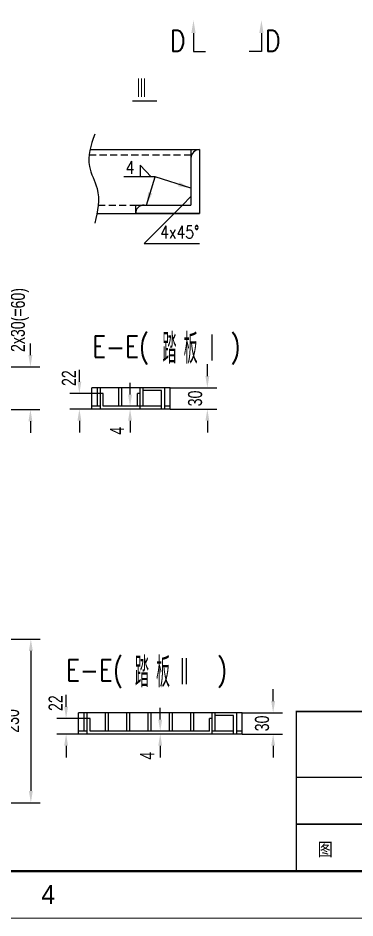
# Model space of a CAD drawing. Extents: x 148 to 221443, y -36682 to 6758.
# Drawn here: x 172936 to 174373, y -12368 to -8532 of the extents above; entities that cross this region are included whole.
import ezdxf
from ezdxf.enums import TextEntityAlignment as Align

# ---------------------------------------------------------------- set-up
doc = ezdxf.new("R2010")
doc.units = 0
doc.header["$LTSCALE"] = 10
doc.header["$MEASUREMENT"] = 0
doc.linetypes.add('HIDDENX2', pattern=[0.75, 0.5, -0.25])
for name, color, linetype in [('2', 4, 'Continuous'), ('DIM', 4, 'Continuous'), ('RED', 7, 'Continuous')]:
    doc.layers.add(name, color=color, linetype=linetype)
doc.layers.add('2（细实线）', color=3, linetype='Continuous', lineweight=20)
doc.layers.add('图框层', color=7, linetype='Continuous', lineweight=15)
doc.styles.add('HZ', font='ROMS.SHX', dxfattribs={"width": 0.75, "bigfont": 'GBCBIG.SHX'})
doc.styles.get("Standard").update_dxf_attribs({"font": 'wison_e.shx', "width": 0.75, "bigfont": 'wison_c.shx'})
doc.styles.add('tkhz2', font='')
doc.styles.add('XW', font='ROMANS.shx', dxfattribs={"width": 0.85})
doc.styles.get('tkhz2').set_extended_font_data('SimSun')
doc.dimstyles.new('DIM1', dxfattribs={"dimscale": 20, "dimtxt": 3, "dimasz": 2.5, "dimexe": 2, "dimexo": 0, "dimgap": 1, "dimtad": 0, "dimdec": 0, "dimzin": 0, "dimdsep": 46, "dimtxsty": 'Standard', "dimcen": 2, "dimclrd": 3, "dimclre": 3, "dimclrt": 3, "dimadec": 0, "dimazin": 0, "dimtfac": 0.666667, "dimtdec": 0, "dimtofl": 0, "dimtmove": 2, "dimatfit": 1, "dimfxl": 2, "dimtvp": 1.333333, "dimtolj": 1, "dimtzin": 0, "dimarcsym": 0})

# ---------------------------------------------------------------- blocks, each defined once
blk = doc.blocks.new('*D703')
at = {"layer": 'Defpoints', "color": 0}
for p in [(173891.4, -11493.2), (173891.4, -11584.1), (174023.9, -11584.1)]:
    blk.add_point(p, dxfattribs=at)
at = {"layer": 'DIM', "color": 3, "lineweight": -2}
for p, q in [((174023.9, -11443.2), (174023.9, -11393.2)), ((173891.4, -11493.2), (174063.9, -11493.2)), ((173891.4, -11584.1), (174063.9, -11584.1)), ((174023.9, -11634.1), (174023.9, -11684.1))]:
    blk.add_line(p, q, dxfattribs=at)
at = {"layer": 'DIM', "color": 3}
for points in [[(174015.6, -11443.2), (174032.3, -11443.2), (174023.9, -11493.2)], [(174032.3, -11634.1), (174015.6, -11634.1), (174023.9, -11584.1)]]:
    blk.add_solid(points, dxfattribs=at)
at = {"layer": 'DIM', "color": 3, "insert": (173976.7, -11538.6), "char_height": 60, "attachment_point": 5, "rotation": 90}
blk.add_mtext('\\A1;30', dxfattribs=at)
blk = doc.blocks.new('*D704')
at = {"layer": 'Defpoints', "color": 0}
for p in [(173230.8, -11517.4), (173140.9, -11584.1), (173194.4, -11584.1)]:
    blk.add_point(p, dxfattribs=at)
at = {"layer": 'DIM', "color": 3, "lineweight": -2}
for p, q in [((173140.9, -11467.4), (173140.9, -11417.4)), ((173230.8, -11517.4), (173100.9, -11517.4)), ((173194.4, -11584.1), (173100.9, -11584.1)), ((173140.9, -11634.1), (173140.9, -11684.1))]:
    blk.add_line(p, q, dxfattribs=at)
at = {"layer": 'DIM', "color": 3}
for points in [[(173132.6, -11467.4), (173149.3, -11467.4), (173140.9, -11517.4)], [(173149.3, -11634.1), (173132.6, -11634.1), (173140.9, -11584.1)]]:
    blk.add_solid(points, dxfattribs=at)
at = {"layer": 'DIM', "color": 3, "insert": (173096, -11452.2), "char_height": 60, "attachment_point": 5, "rotation": 90}
blk.add_mtext('\\A1;22', dxfattribs=at)
blk = doc.blocks.new('*D705')
at = {"layer": 'Defpoints', "color": 0}
for p in [(173582.3, -11571.9), (173542.3, -11584.1), (173582.3, -11584.1)]:
    blk.add_point(p, dxfattribs=at)
at = {"layer": 'DIM', "color": 3, "lineweight": -2}
for p, q in [((173542.3, -11521.9), (173542.3, -11471.9)), ((173582.3, -11571.9), (173502.3, -11571.9)), ((173582.3, -11584.1), (173502.3, -11584.1)), ((173542.3, -11634.1), (173542.3, -11684.1))]:
    blk.add_line(p, q, dxfattribs=at)
at = {"layer": 'DIM', "color": 3}
for points in [[(173534, -11521.9), (173550.6, -11521.9), (173542.3, -11571.9)], [(173550.6, -11634.1), (173534, -11634.1), (173542.3, -11584.1)]]:
    blk.add_solid(points, dxfattribs=at)
at = {"layer": 'DIM', "color": 3, "insert": (173486.7, -11676.2), "char_height": 60, "attachment_point": 5, "rotation": 90}
blk.add_mtext('\\A1;4', dxfattribs=at)
blk = doc.blocks.new('*D749')
at = {"layer": 'Defpoints', "color": 0}
for p in [(172547.1, -11179.6), (172547.1, -11876.5), (172990.6, -11876.5)]:
    blk.add_point(p, dxfattribs=at)
at = {"layer": 'DIM', "color": 3, "lineweight": -2}
for p, q in [((172547.1, -11179.6), (173030.6, -11179.6)), ((172990.6, -11229.6), (172990.6, -11826.5)), ((172547.1, -11876.5), (173030.6, -11876.5))]:
    blk.add_line(p, q, dxfattribs=at)
at = {"layer": 'DIM', "color": 3}
for points in [[(172998.9, -11229.6), (172982.3, -11229.6), (172990.6, -11179.6)], [(172982.3, -11826.5), (172998.9, -11826.5), (172990.6, -11876.5)]]:
    blk.add_solid(points, dxfattribs=at)
at = {"layer": 'DIM', "color": 3, "insert": (172910.6, -11528), "char_height": 60, "attachment_point": 5, "rotation": 90}
blk.add_mtext('\\A1;230', dxfattribs=at)
blk = doc.blocks.new('*D770')
at = {"layer": 'Defpoints', "color": 0}
for p in [(172590.5, -10019.1), (172590.5, -10200.9), (172988.7, -10200.9)]:
    blk.add_point(p, dxfattribs=at)
at = {"layer": 'DIM', "color": 3, "lineweight": -2}
for p, q in [((172988.7, -9969.1), (172988.7, -9919.1)), ((172590.5, -10019.1), (173028.7, -10019.1)), ((172590.5, -10200.9), (173028.7, -10200.9)), ((172988.7, -10250.9), (172988.7, -10300.9))]:
    blk.add_line(p, q, dxfattribs=at)
at = {"layer": 'DIM', "color": 3}
for points in [[(172980.3, -9969.1), (172997, -9969.1), (172988.7, -10019.1)], [(172997, -10250.9), (172980.3, -10250.9), (172988.7, -10200.9)]]:
    blk.add_solid(points, dxfattribs=at)
at = {"layer": 'DIM', "color": 3, "insert": (172944, -9819.3), "char_height": 60, "attachment_point": 5, "rotation": 90}
blk.add_mtext('\\A1;2x30(=60)', dxfattribs=at)
blk = doc.blocks.new('*D774')
at = {"layer": 'Defpoints', "color": 0}
for p in [(173584.3, -10108.1), (173584.3, -10199), (173743.3, -10199)]:
    blk.add_point(p, dxfattribs=at)
at = {"layer": 'DIM', "color": 3, "lineweight": -2}
for p, q in [((173743.3, -10058.1), (173743.3, -10008.1)), ((173584.3, -10108.1), (173783.3, -10108.1)), ((173584.3, -10199), (173783.3, -10199)), ((173743.3, -10249), (173743.3, -10299))]:
    blk.add_line(p, q, dxfattribs=at)
at = {"layer": 'DIM', "color": 3}
for points in [[(173735, -10058.1), (173751.7, -10058.1), (173743.3, -10108.1)], [(173751.7, -10249), (173735, -10249), (173743.3, -10199)]]:
    blk.add_solid(points, dxfattribs=at)
at = {"layer": 'DIM', "color": 3, "insert": (173691.3, -10153.6), "char_height": 60, "attachment_point": 5, "rotation": 90}
blk.add_mtext('\\A1;30', dxfattribs=at)
blk = doc.blocks.new('*D775')
at = {"layer": 'Defpoints', "color": 0}
for p in [(173413.7, -10199), (173453.6, -10186.9), (173453.6, -10199)]:
    blk.add_point(p, dxfattribs=at)
at = {"layer": 'DIM', "color": 3, "lineweight": -2}
for p, q in [((173413.7, -10136.9), (173413.7, -10086.9)), ((173453.6, -10186.9), (173373.7, -10186.9)), ((173453.6, -10199), (173373.7, -10199)), ((173413.7, -10249), (173413.7, -10299))]:
    blk.add_line(p, q, dxfattribs=at)
at = {"layer": 'DIM', "color": 3}
for points in [[(173405.3, -10136.9), (173422, -10136.9), (173413.7, -10186.9)], [(173422, -10249), (173405.3, -10249), (173413.7, -10199)]]:
    blk.add_solid(points, dxfattribs=at)
at = {"layer": 'DIM', "color": 3, "insert": (173358, -10291.2), "char_height": 60, "attachment_point": 5, "rotation": 90}
blk.add_mtext('\\A1;4', dxfattribs=at)
blk = doc.blocks.new('*D794')
at = {"layer": 'Defpoints', "color": 0}
for p in [(173287.4, -10132.4), (173197.5, -10199), (173251, -10199)]:
    blk.add_point(p, dxfattribs=at)
at = {"layer": 'DIM', "color": 3, "lineweight": -2}
for p, q in [((173197.5, -10082.4), (173197.5, -10032.4)), ((173287.4, -10132.4), (173157.5, -10132.4)), ((173251, -10199), (173157.5, -10199)), ((173197.5, -10249), (173197.5, -10299))]:
    blk.add_line(p, q, dxfattribs=at)
at = {"layer": 'DIM', "color": 3}
for points in [[(173189.2, -10082.4), (173205.9, -10082.4), (173197.5, -10132.4)], [(173205.9, -10249), (173189.2, -10249), (173197.5, -10199)]]:
    blk.add_solid(points, dxfattribs=at)
at = {"layer": 'DIM', "color": 3, "insert": (173152.6, -10067.1), "char_height": 60, "attachment_point": 5, "rotation": 90}
blk.add_mtext('\\A1;22', dxfattribs=at)
blk = doc.blocks.new('a2')
at = {"layer": '图框层', "ltscale": 10}
blk.add_lwpolyline([(15311.09, 10126.74), (15905.09, 10126.74), (15905.09, 9706.74), (15311.09, 9706.74)], close=True, dxfattribs=at)
at = {"layer": '图框层', "ltscale": 10, "const_width": 0.5}
blk.add_lwpolyline([(15336.09, 10116.74), (15895.09, 10116.74), (15895.09, 9716.74), (15336.09, 9716.74)], close=True, dxfattribs=at)
at = {"style": 'HZ'}
blk.add_text('4', height=4, dxfattribs=at).set_placement((15662.17, 9711.74), align=Align.MIDDLE)

msp = doc.modelspace()

# ---------------------------------------------------------------- linework, layer by layer
at = {"linetype": 'Continuous'}
for p, q in [((173504.3124, -9209.6009), (173456.5141, -9159.9514)), ((173456.5141, -9159.9514), (173456.5141, -9209.6009))]:
    msp.add_line(p, q, dxfattribs=at)
at = {"color": 3, "linetype": 'Continuous'}
for p, q in [((173520.8363, -9209.6009), (173387.091, -9209.6009)), ((173483.3768, -9329.5052), (173520.8363, -9209.6009)), ((173673.3792, -9257.2571), (173520.8363, -9209.6009))]:
    msp.add_line(p, q, dxfattribs=at)
at = {"ltscale": 6}
msp.add_line((173504.3124, -9209.6009), (173456.5141, -9209.6009), dxfattribs=at)
at = {"color": 2, "linetype": 'HIDDENX2', "ltscale": 6}
msp.add_line((173277.6514, -9329.5052), (173437.0155, -9329.5052), dxfattribs=at)
at = {"color": 3, "linetype": 'Continuous'}
for points in [[(173618.6044, -9249.669), (173624.0262, -9232.3144), (173673.3792, -9257.2571)], [(173490.9649, -9274.7304), (173508.3195, -9280.1522), (173483.3768, -9329.5052)]]:
    msp.add_solid(points, dxfattribs=at)
at = {"layer": '2', "color": 3, "linetype": 'Continuous'}
for p, q in [((173684.1687, -8596.3773), (173684.1687, -8674.4266)), ((173973.8359, -8596.3773), (173973.8359, -8674.4266)), ((173528.3243, -8886.1651), (173424.2219, -8886.1651))]:
    msp.add_line(p, q, dxfattribs=at)
at = {"layer": '2', "color": 7, "linetype": 'Continuous'}
for p, q in [((173684.1687, -8674.4266), (173736.0999, -8674.4266)), ((173973.8359, -8674.4266), (173921.9047, -8674.4266))]:
    msp.add_line(p, q, dxfattribs=at)
at = {"layer": '2', "color": 3, "linetype": 'Continuous'}
for points in [[(173675.0778, -8596.3773), (173693.2596, -8596.3773), (173684.1687, -8541.8319)], [(173982.9269, -8596.3773), (173964.745, -8596.3773), (173973.8359, -8541.8319)]]:
    msp.add_solid(points, dxfattribs=at)
at = {"layer": 'DIM'}
msp.add_open_spline([(173262.8184, -9027.7779), (173246.4644, -9074.2754), (173220.5327, -9153.8093), (173292.208, -9272.6984), (173275.623, -9356.0523), (173263.0465, -9406.2277)], degree=3, knots=[2.08086968, 2.08086968, 2.08086968, 2.08086968, 40.414538373, 67.803406807, 108.589823878, 108.589823878, 108.589823878, 108.589823878], dxfattribs=at)
at = {"layer": 'RED', "color": 2, "linetype": 'HIDDENX2', "ltscale": 6}
msp.add_line((173239.0427, -9114.9597), (173673.3792, -9114.9597), dxfattribs=at)
at = {"layer": 'RED'}
for p, q in [((173242.9063, -9093.1415), (173709.7428, -9093.1415)), ((173673.3792, -9093.1415), (173673.3792, -9329.5052)), ((173709.7428, -9093.1415), (173709.7428, -9365.8688)), ((173637.0155, -9329.5052), (173673.3792, -9293.1415)), ((173437.0155, -9329.5052), (173437.0155, -9365.8688)), ((173437.0155, -9329.5052), (173673.3792, -9329.5052)), ((173272.2319, -9365.8688), (173709.7428, -9365.8688)), ((173709.7428, -9365.8688), (173437.0155, -9365.8688)), ((173437.0155, -9365.8688), (173709.7428, -9365.8688)), ((173251.0096, -10199.0295), (173251.0096, -10108.1204)), ((173584.343, -10108.1204), (173251.0096, -10108.1204)), ((173275.252, -10186.9083), (173275.252, -10108.1204)), ((173287.3733, -10199.0295), (173287.3733, -10108.1204)), ((173366.1611, -10186.9083), (173366.1611, -10108.1204)), ((173378.2824, -10186.9083), (173378.2824, -10108.1204)), ((173457.0702, -10199.0295), (173457.0702, -10108.1204)), ((173469.1914, -10186.9083), (173469.1914, -10108.1204)), ((173547.9793, -10120.2416), (173469.1914, -10120.2416)), ((173547.9793, -10199.0295), (173547.9793, -10120.2416)), ((173560.1005, -10108.1204), (173560.1005, -10199.0295)), ((173584.343, -10199.0295), (173584.343, -10108.1204)), ((173299.4945, -10132.3629), (173287.3733, -10132.3629)), ((173299.4945, -10186.9083), (173299.4945, -10132.3629)), ((173444.949, -10186.9083), (173444.949, -10132.3629)), ((173457.0702, -10132.3629), (173444.949, -10132.3629)), ((173287.3733, -10186.9083), (173251.0096, -10186.9083)), ((173584.343, -10199.0295), (173251.0096, -10199.0295)), ((173444.949, -10186.9083), (173299.4945, -10186.9083)), ((173547.9793, -10186.9083), (173457.0702, -10186.9083)), ((173584.343, -10186.9083), (173560.1005, -10186.9083)), ((173194.3948, -11584.0612), (173194.3948, -11493.1521)), ((173891.3645, -11493.1521), (173194.3948, -11493.1521)), ((173218.6372, -11571.94), (173218.6372, -11493.1521)), ((173230.7584, -11584.0612), (173230.7584, -11493.1521)), ((173309.5463, -11571.94), (173309.5463, -11493.1521)), ((173321.6675, -11571.94), (173321.6675, -11493.1521)), ((173400.4554, -11571.94), (173400.4554, -11493.1521)), ((173412.5766, -11571.94), (173412.5766, -11493.1521)), ((173491.3645, -11571.94), (173491.3645, -11493.1521)), ((173503.4857, -11571.94), (173503.4857, -11493.1521)), ((173582.2736, -11571.94), (173582.2736, -11493.1521)), ((173594.3948, -11571.94), (173594.3948, -11493.1521)), ((173673.1827, -11571.94), (173673.1827, -11493.1521)), ((173685.3039, -11571.94), (173685.3039, -11493.1521)), ((173764.0918, -11584.0612), (173764.0918, -11493.1521)), ((173776.213, -11571.94), (173776.213, -11493.1521)), ((173855.0009, -11505.2733), (173776.213, -11505.2733)), ((173855.0009, -11584.0612), (173855.0009, -11505.2733)), ((173867.1221, -11493.1521), (173867.1221, -11584.0612)), ((173891.3645, -11584.0612), (173891.3645, -11493.1521)), ((173242.8796, -11517.3945), (173230.7584, -11517.3945)), ((173242.8796, -11571.94), (173242.8796, -11517.3945)), ((173751.9706, -11571.94), (173751.9706, -11517.3945)), ((173764.0918, -11517.3945), (173751.9706, -11517.3945)), ((173230.7584, -11571.94), (173194.3948, -11571.94)), ((173751.9706, -11571.94), (173242.8796, -11571.94)), ((173855.0009, -11571.94), (173764.0918, -11571.94)), ((173891.3645, -11571.94), (173867.1221, -11571.94)), ((173891.3645, -11584.0612), (173194.3948, -11584.0612))]:
    msp.add_line(p, q, dxfattribs=at)
at = {"layer": 'RED', "color": 3, "linetype": 'Continuous'}
for p, q in [((173637.0155, -9329.5052), (173473.13, -9493.3907)), ((173473.13, -9493.3907), (173709.9802, -9493.3907))]:
    msp.add_line(p, q, dxfattribs=at)
at = {"layer": 'RED'}
for centre in [(173709.7428, -9129.5052), (173473.3792, -9365.8688)]:
    msp.add_arc(centre, 36.3636, 90, 180, dxfattribs=at)
at = {"layer": '图框层', "const_width": 6}
msp.add_lwpolyline([(174123.0569, -12167.8391), (177723.0569, -12167.8391), (177723.0569, -11487.8391), (174123.0569, -11487.8391)], close=True, dxfattribs=at)
for points in [[(174123.0569, -11767.8391), (177723.0569, -11767.8391)], [(174123.0569, -11967.8391), (177723.0569, -11967.8391)]]:
    msp.add_lwpolyline(points, dxfattribs=at)

# ---------------------------------------------------------------- block references
at = {"layer": '2（细实线）', "xscale": 20, "yscale": 20, "zscale": 20}
msp.add_blockref('a2', (-140178.6702, -206502.6822), dxfattribs=at)

# ---------------------------------------------------------------- texts
at = {"color": 3, "linetype": 'Continuous', "style": 'XW', "width": 0.8}
for s, height, p in [('4', 54.5455, (173432.3344, -9169.1946)), ('4x45%%D', 54.54545, (173708.8122, -9444.6546))]:
    msp.add_text(s, height=height, dxfattribs=at).set_placement(p, align=Align.MIDDLE_RIGHT)
at = {"layer": '2', "color": 3, "linetype": 'Continuous', "style": 'XW', "width": 0.8}
for s, height, p in [('D', 90.9091, (173648.8668, -8629.5656)), ('D', 90.9091, (174054.4435, -8629.3215)), ('E-E(      )', 90.909091, (173884.9351, -9932.5449)), ('E-E(       )', 90.909091, (173827.8176, -11311.0104))]:
    msp.add_text(s, height=height, dxfattribs=at).set_placement(p, align=Align.MIDDLE_RIGHT)
at = {"layer": '2', "color": 3, "linetype": 'Continuous', "style": 'HZ', "width": 0.65}
for s, height, p in [('Ⅲ', 90.9091, (173441.3379, -8877.8641)), ('踏 板 Ⅰ', 127.27273, (173552.0929, -10004.8823)), ('踏 板 Ⅱ', 127.27273, (173434.2911, -11384.3353))]:
    msp.add_text(s, height=height, dxfattribs=at).set_placement(p)
at = {"layer": '图框层', "style": 'tkhz2', "width": 0.85}
msp.add_text('图    号', height=55, dxfattribs=at).set_placement((174341.7043, -12102.8158), align=Align.CENTER)

# ---------------------------------------------------------------- dimensions: what is measured, and where the dimension line sits
at = {"layer": 'DIM'}
for base, p1, p2, text, picture, middle in [((172988.671, -10200.9141), (172590.5418, -10019.0959), (172590.5418, -10200.9141), '2x30(=60)', '*D770', (172943.9863, -9819.3456)), ((173743.3258, -10199.0295), (173584.343, -10108.1204), (173584.343, -10199.0295), '30', '*D774', (173691.2818, -10153.575)), ((173197.5414, -10199.0295), (173287.3733, -10132.3629), (173251.0096, -10199.0295), '22', '*D794', (173152.5971, -10067.1243)), ((173413.6616, -10199.0295), (173453.6252, -10186.9083), (173453.6252, -10199.0295), '4', '*D775', (173358.0371, -10291.1514)), ((173140.9266, -11584.0612), (173230.7584, -11517.3945), (173194.3948, -11584.0612), '22', '*D704', (173095.9823, -11452.1559)), ((174023.9416, -11584.0612), (173891.3645, -11493.1521), (173891.3645, -11584.0612), '30', '*D703', (173976.7067, -11538.6066)), ((173542.31, -11584.0612), (173582.2736, -11571.94), (173582.2736, -11584.0612), '4', '*D705', (173486.6855, -11676.1831))]:
    dim = msp.add_linear_dim(base=base, p1=p1, p2=p2, angle=90, text=text, dimstyle='DIM1', dxfattribs=at)
    dim.commit()
    dim.dimension.update_dxf_attribs({"geometry": picture, "text_midpoint": middle, "dimtype": 160})
dim = msp.add_linear_dim(base=(172990.5926, -11876.5212), p1=(172547.0629, -11179.5515), p2=(172547.0629, -11876.5212), angle=90, text='230', dimstyle='DIM1', dxfattribs=at)
dim.commit()
dim.dimension.update_dxf_attribs({"geometry": '*D749', "text_midpoint": (172910.5926, -11528.0363)})

doc.saveas('drawing.dxf')
